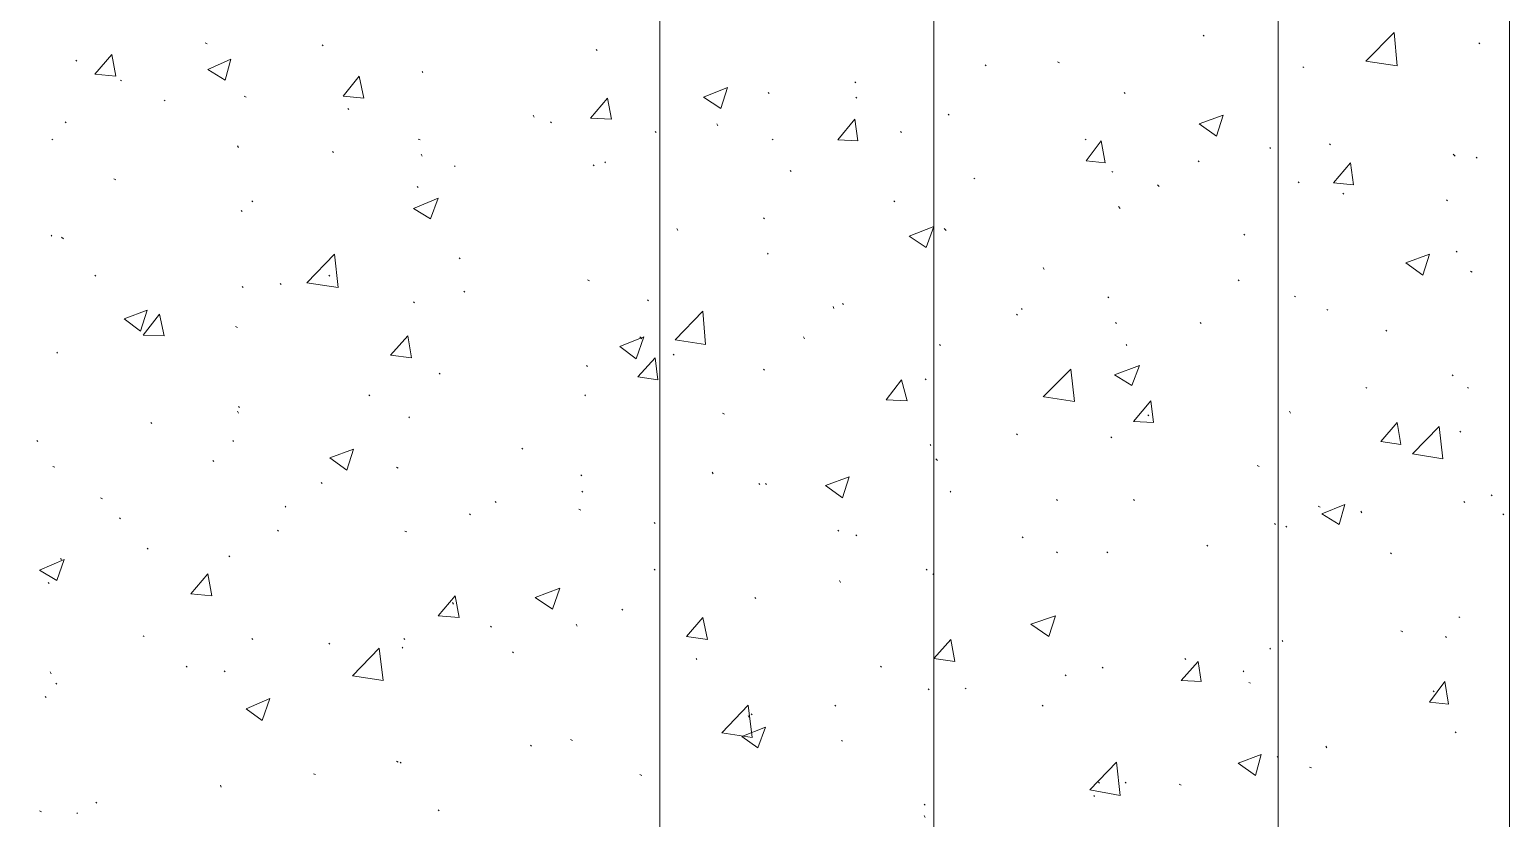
# Model space of a CAD drawing. Header units: millimetres. Extents: x 2928 to 3112, y 1220 to 1280.
# Drawn here: x 2978.954 to 2981.547, y 1253.087 to 1254.469 of the extents above; entities that cross this region are included whole.
import ezdxf

# ---------------------------------------------------------------- set-up
doc = ezdxf.new("R2010")
doc.units = ezdxf.units.MM

msp = doc.modelspace()

# ---------------------------------------------------------------- linework, layer by layer
at = {"color": 253, "linetype": 'Continuous', "lineweight": 5, "true_color": 0x9a9a9a}
for points in [[(2980.05854, 1262.93893), (2980.05854, 1240.41361), (2980.05854, 1240.41361)], [(2981.14189, 1262.46059), (2981.14189, 1240.89028), (2981.14189, 1240.89028)]]:
    msp.add_lwpolyline(points, dxfattribs=at)
for points in [[(2940.97965, 1262.56226), (2981.54689, 1262.56226), (2981.54689, 1240.79028), (2940.97965, 1240.79028)], [(2941.98633, 1261.55224), (2980.53854, 1261.55224), (2980.53854, 1241.8003), (2941.98633, 1241.8003)]]:
    msp.add_lwpolyline(points, close=True, dxfattribs=at)
at = {"color": 92, "linetype": 'Continuous', "lineweight": 13, "true_color": 0x00b800}
for points in [[(2981.01188, 1254.45714), (2981.01022, 1254.45881), (2981.01022, 1254.45881)], [(2981.29522, 1254.41381), (2981.34522, 1254.46381), (2981.34522, 1254.46381)], [(2981.35022, 1254.40548), (2981.34522, 1254.46381), (2981.34522, 1254.46381)], [(2979.06852, 1254.39048), (2979.09852, 1254.42548), (2979.09852, 1254.42548)], [(2979.10519, 1254.38714), (2979.09852, 1254.42548), (2979.09852, 1254.42548)], [(2979.26519, 1254.44381), (2979.26186, 1254.44548), (2979.26186, 1254.44548)], [(2979.46853, 1254.44048), (2979.46686, 1254.44214), (2979.46686, 1254.44214)], [(2979.94854, 1254.43214), (2979.94687, 1254.43381), (2979.94687, 1254.43381)], [(2981.49522, 1254.44381), (2981.49356, 1254.44548), (2981.49356, 1254.44548)], [(2979.03686, 1254.41381), (2979.03519, 1254.41548), (2979.03519, 1254.41548)], [(2979.26686, 1254.39881), (2979.30686, 1254.41714), (2979.30686, 1254.41714)], [(2979.29686, 1254.38048), (2979.30686, 1254.41714), (2979.30686, 1254.41714)], [(2980.63021, 1254.40548), (2980.62855, 1254.40714), (2980.62855, 1254.40714)], [(2980.75855, 1254.41048), (2980.75521, 1254.41214), (2980.75521, 1254.41214)], [(2981.18689, 1254.40214), (2981.18522, 1254.40381), (2981.18522, 1254.40381)], [(2981.29522, 1254.41381), (2981.35022, 1254.40548), (2981.35022, 1254.40548)], [(2979.06852, 1254.39048), (2979.10519, 1254.38714), (2979.10519, 1254.38714)], [(2979.11519, 1254.37881), (2979.11352, 1254.38048), (2979.11352, 1254.38048)], [(2979.26686, 1254.39881), (2979.29686, 1254.38048), (2979.29686, 1254.38048)], [(2979.50353, 1254.35214), (2979.53186, 1254.38714), (2979.53186, 1254.38714)], [(2979.5402, 1254.34881), (2979.53186, 1254.38714), (2979.53186, 1254.38714)], [(2979.64353, 1254.39381), (2979.64186, 1254.39548), (2979.64186, 1254.39548)], [(2980.40188, 1254.37548), (2980.40021, 1254.37714), (2980.40021, 1254.37714)], [(2979.33353, 1254.35047), (2979.33019, 1254.35214), (2979.33019, 1254.35214)], [(2979.50353, 1254.35214), (2979.5402, 1254.34881), (2979.5402, 1254.34881)], [(2979.93687, 1254.31381), (2979.96687, 1254.34881), (2979.96687, 1254.34881)], [(2979.97354, 1254.31214), (2979.96687, 1254.34881), (2979.96687, 1254.34881)], [(2980.13521, 1254.35047), (2980.17687, 1254.36714), (2980.17687, 1254.36714)], [(2980.13521, 1254.35047), (2980.16521, 1254.33047), (2980.16521, 1254.33047)], [(2980.16521, 1254.33047), (2980.17687, 1254.36714), (2980.17687, 1254.36714)], [(2980.25021, 1254.35714), (2980.24854, 1254.35881), (2980.24854, 1254.35881)], [(2980.40354, 1254.34881), (2980.40188, 1254.35047), (2980.40188, 1254.35047)], [(2980.87355, 1254.35714), (2980.87188, 1254.35881), (2980.87188, 1254.35881)], [(2979.19186, 1254.34381), (2979.19019, 1254.34547), (2979.19019, 1254.34547)], [(2979.51353, 1254.32881), (2979.51186, 1254.33047), (2979.51186, 1254.33047)], [(2979.01852, 1254.30547), (2979.01686, 1254.30714), (2979.01686, 1254.30714)], [(2979.83853, 1254.31547), (2979.83687, 1254.31881), (2979.83687, 1254.31881)], [(2979.86853, 1254.30547), (2979.86687, 1254.30714), (2979.86687, 1254.30714)], [(2979.93687, 1254.31381), (2979.97354, 1254.31214), (2979.97354, 1254.31214)], [(2980.16021, 1254.30047), (2980.15854, 1254.30381), (2980.15854, 1254.30381)], [(2980.37021, 1254.27547), (2980.40021, 1254.31214), (2980.40021, 1254.31214)], [(2980.40521, 1254.27381), (2980.40021, 1254.31214), (2980.40021, 1254.31214)], [(2980.56521, 1254.31881), (2980.56354, 1254.32047), (2980.56354, 1254.32047)], [(2981.00355, 1254.30381), (2981.04522, 1254.31881), (2981.04522, 1254.31881)], [(2981.00355, 1254.30381), (2981.03355, 1254.28214), (2981.03355, 1254.28214)], [(2981.03355, 1254.28214), (2981.04522, 1254.31881), (2981.04522, 1254.31881)], [(2978.99519, 1254.27547), (2978.99352, 1254.27714), (2978.99352, 1254.27714)], [(2979.63853, 1254.27547), (2979.6352, 1254.27714), (2979.6352, 1254.27714)], [(2980.05187, 1254.28881), (2980.0502, 1254.29047), (2980.0502, 1254.29047)], [(2980.25687, 1254.27547), (2980.25521, 1254.27714), (2980.25521, 1254.27714)], [(2980.37021, 1254.27547), (2980.40521, 1254.27381), (2980.40521, 1254.27381)], [(2980.48188, 1254.28881), (2980.48021, 1254.29047), (2980.48021, 1254.29047)], [(2980.80521, 1254.27547), (2980.80355, 1254.27714), (2980.80355, 1254.27714)], [(2980.80521, 1254.23881), (2980.83188, 1254.27381), (2980.83188, 1254.27381)], [(2980.83855, 1254.23547), (2980.83188, 1254.27381), (2980.83188, 1254.27381)], [(2979.32019, 1254.26214), (2979.31853, 1254.26547), (2979.31853, 1254.26547)], [(2979.48686, 1254.25381), (2979.4852, 1254.25547), (2979.4852, 1254.25547)], [(2979.64186, 1254.24714), (2979.6402, 1254.25047), (2979.6402, 1254.25047)], [(2981.12855, 1254.26047), (2981.12689, 1254.26214), (2981.12689, 1254.26214)], [(2981.23355, 1254.26714), (2981.23189, 1254.26881), (2981.23189, 1254.26881)], [(2981.45189, 1254.24714), (2981.44856, 1254.25047), (2981.44856, 1254.25047)], [(2981.49022, 1254.24381), (2981.48856, 1254.24547), (2981.48856, 1254.24547)], [(2979.7002, 1254.22881), (2979.69853, 1254.23047), (2979.69853, 1254.23047)], [(2979.94354, 1254.23047), (2979.94187, 1254.23214), (2979.94187, 1254.23214)], [(2979.96354, 1254.23547), (2979.96187, 1254.23714), (2979.96187, 1254.23714)], [(2980.28854, 1254.22047), (2980.28687, 1254.22214), (2980.28687, 1254.22214)], [(2980.80521, 1254.23881), (2980.83855, 1254.23547), (2980.83855, 1254.23547)], [(2980.85188, 1254.21881), (2980.85022, 1254.22047), (2980.85022, 1254.22047)], [(2981.00355, 1254.23714), (2981.00188, 1254.23881), (2981.00188, 1254.23881)], [(2981.23855, 1254.20047), (2981.26855, 1254.23547), (2981.26855, 1254.23547)], [(2981.27355, 1254.19714), (2981.26855, 1254.23547), (2981.26855, 1254.23547)], [(2979.10519, 1254.20547), (2979.10186, 1254.20714), (2979.10186, 1254.20714)], [(2979.6352, 1254.19214), (2979.63353, 1254.19381), (2979.63353, 1254.19381)], [(2980.61021, 1254.20714), (2980.60855, 1254.20881), (2980.60855, 1254.20881)], [(2980.93355, 1254.19381), (2980.93022, 1254.19714), (2980.93022, 1254.19714)], [(2981.17855, 1254.20047), (2981.17689, 1254.20214), (2981.17689, 1254.20214)], [(2981.23855, 1254.20047), (2981.27355, 1254.19714), (2981.27355, 1254.19714)], [(2979.34519, 1254.16714), (2979.34353, 1254.16881), (2979.34353, 1254.16881)], [(2979.62686, 1254.15547), (2979.6702, 1254.17381), (2979.6702, 1254.17381)], [(2979.65686, 1254.13714), (2979.6702, 1254.17381), (2979.6702, 1254.17381)], [(2980.47021, 1254.16714), (2980.46854, 1254.16881), (2980.46854, 1254.16881)], [(2981.25689, 1254.18047), (2981.25522, 1254.18214), (2981.25522, 1254.18214)], [(2981.43856, 1254.16881), (2981.43689, 1254.17047), (2981.43689, 1254.17047)], [(2979.32686, 1254.15047), (2979.32519, 1254.15214), (2979.32519, 1254.15214)], [(2979.62686, 1254.15547), (2979.65686, 1254.13714), (2979.65686, 1254.13714)], [(2980.86522, 1254.15547), (2980.86188, 1254.15881), (2980.86188, 1254.15881)], [(2980.0902, 1254.11714), (2980.08854, 1254.12047), (2980.08854, 1254.12047)], [(2980.24187, 1254.13714), (2980.24021, 1254.13881), (2980.24021, 1254.13881)], [(2980.49521, 1254.10714), (2980.53854, 1254.1238), (2980.53854, 1254.1238)], [(2980.52521, 1254.08714), (2980.53854, 1254.1238), (2980.53854, 1254.1238)], [(2980.56021, 1254.11714), (2980.55688, 1254.12047), (2980.55688, 1254.12047)], [(2978.99352, 1254.10714), (2978.99186, 1254.1088), (2978.99186, 1254.1088)], [(2979.01352, 1254.10214), (2979.01019, 1254.10547), (2979.01019, 1254.10547)], [(2980.49521, 1254.10714), (2980.52521, 1254.08714), (2980.52521, 1254.08714)], [(2981.08355, 1254.1088), (2981.08189, 1254.11047), (2981.08189, 1254.11047)], [(2979.4402, 1254.02547), (2979.48853, 1254.07547), (2979.48853, 1254.07547)], [(2979.4952, 1254.01714), (2979.48853, 1254.07547), (2979.48853, 1254.07547)], [(2979.70853, 1254.06714), (2979.70687, 1254.0688), (2979.70687, 1254.0688)], [(2980.24854, 1254.07547), (2980.24687, 1254.07714), (2980.24687, 1254.07714)], [(2981.36522, 1254.06047), (2981.40689, 1254.07547), (2981.40689, 1254.07547)], [(2981.39522, 1254.0388), (2981.40689, 1254.07547), (2981.40689, 1254.07547)], [(2981.45522, 1254.0788), (2981.45356, 1254.08047), (2981.45356, 1254.08047)], [(2979.07019, 1254.03714), (2979.06852, 1254.0388), (2979.06852, 1254.0388)], [(2979.4802, 1254.03714), (2979.47853, 1254.0388), (2979.47853, 1254.0388)], [(2980.73188, 1254.0488), (2980.73021, 1254.05214), (2980.73021, 1254.05214)], [(2981.36522, 1254.06047), (2981.39522, 1254.0388), (2981.39522, 1254.0388)], [(2981.48189, 1254.0438), (2981.47856, 1254.04547), (2981.47856, 1254.04547)], [(2979.32853, 1254.01714), (2979.32686, 1254.0188), (2979.32686, 1254.0188)], [(2979.39519, 1254.02214), (2979.39353, 1254.0238), (2979.39353, 1254.0238)], [(2979.4402, 1254.02547), (2979.4952, 1254.01714), (2979.4952, 1254.01714)], [(2979.71687, 1254.0088), (2979.7152, 1254.01047), (2979.7152, 1254.01047)], [(2979.9352, 1254.0288), (2979.93187, 1254.03047), (2979.93187, 1254.03047)], [(2981.07355, 1254.0288), (2981.07189, 1254.03047), (2981.07189, 1254.03047)], [(2979.62853, 1253.99047), (2979.62686, 1253.99214), (2979.62686, 1253.99214)], [(2980.03854, 1253.9938), (2980.03687, 1253.99547), (2980.03687, 1253.99547)], [(2980.38021, 1253.98714), (2980.37854, 1253.9888), (2980.37854, 1253.9888)], [(2980.84522, 1253.9988), (2980.84355, 1254.00047), (2980.84355, 1254.00047)], [(2981.17189, 1254.00047), (2981.17022, 1254.00214), (2981.17022, 1254.00214)], [(2979.12019, 1253.96214), (2979.16019, 1253.97714), (2979.16019, 1253.97714)], [(2979.12019, 1253.96214), (2979.14852, 1253.94047), (2979.14852, 1253.94047)], [(2979.14852, 1253.94047), (2979.16019, 1253.97714), (2979.16019, 1253.97714)], [(2979.15352, 1253.9338), (2979.18186, 1253.97047), (2979.18186, 1253.97047)], [(2979.19019, 1253.93214), (2979.18186, 1253.97047), (2979.18186, 1253.97047)], [(2980.0852, 1253.92547), (2980.13354, 1253.97547), (2980.13354, 1253.97547)], [(2980.13854, 1253.91714), (2980.13354, 1253.97547), (2980.13354, 1253.97547)], [(2980.36354, 1253.98047), (2980.36188, 1253.9838), (2980.36188, 1253.9838)], [(2980.68521, 1253.9688), (2980.68355, 1253.97047), (2980.68355, 1253.97047)], [(2980.69355, 1253.9788), (2980.69188, 1253.98047), (2980.69188, 1253.98047)], [(2981.22855, 1253.97714), (2981.22689, 1253.9788), (2981.22689, 1253.9788)], [(2979.15352, 1253.9338), (2979.19019, 1253.93214), (2979.19019, 1253.93214)], [(2979.31853, 1253.94714), (2979.31519, 1253.9488), (2979.31519, 1253.9488)], [(2980.85855, 1253.9538), (2980.85688, 1253.95547), (2980.85688, 1253.95547)], [(2981.00688, 1253.9538), (2981.00522, 1253.95547), (2981.00522, 1253.95547)], [(2981.33189, 1253.94047), (2981.33022, 1253.94214), (2981.33022, 1253.94214)], [(2979.58686, 1253.8988), (2979.61686, 1253.93214), (2979.61686, 1253.93214)], [(2979.62353, 1253.8938), (2979.61686, 1253.93214), (2979.61686, 1253.93214)], [(2979.98854, 1253.9138), (2980.0302, 1253.93047), (2980.0302, 1253.93047)], [(2979.98854, 1253.9138), (2980.01687, 1253.89213), (2980.01687, 1253.89213)], [(2980.01687, 1253.89213), (2980.0302, 1253.93047), (2980.0302, 1253.93047)], [(2980.02687, 1253.92714), (2980.02354, 1253.93047), (2980.02354, 1253.93047)], [(2980.0852, 1253.92547), (2980.13854, 1253.91714), (2980.13854, 1253.91714)], [(2980.31187, 1253.92714), (2980.31021, 1253.93047), (2980.31021, 1253.93047)], [(2980.55021, 1253.91547), (2980.54854, 1253.91714), (2980.54854, 1253.91714)], [(2980.87688, 1253.91547), (2980.87522, 1253.91714), (2980.87522, 1253.91714)], [(2979.00352, 1253.90214), (2979.00186, 1253.9038), (2979.00186, 1253.9038)], [(2979.58686, 1253.8988), (2979.62353, 1253.8938), (2979.62353, 1253.8938)], [(2980.0202, 1253.86047), (2980.0502, 1253.8938), (2980.0502, 1253.8938)], [(2980.0552, 1253.85547), (2980.0502, 1253.8938), (2980.0502, 1253.8938)], [(2980.08354, 1253.8988), (2980.08187, 1253.90047), (2980.08187, 1253.90047)], [(2979.67353, 1253.86547), (2979.67187, 1253.86713), (2979.67187, 1253.86713)], [(2979.93187, 1253.8788), (2979.9302, 1253.88047), (2979.9302, 1253.88047)], [(2980.0202, 1253.86047), (2980.0552, 1253.85547), (2980.0552, 1253.85547)], [(2980.24187, 1253.87213), (2980.24021, 1253.8738), (2980.24021, 1253.8738)], [(2980.45521, 1253.82047), (2980.48188, 1253.85547), (2980.48188, 1253.85547)], [(2980.49188, 1253.8188), (2980.48188, 1253.85547), (2980.48188, 1253.85547)], [(2980.52521, 1253.85547), (2980.52354, 1253.85713), (2980.52354, 1253.85713)], [(2980.73021, 1253.82547), (2980.77855, 1253.8738), (2980.77855, 1253.8738)], [(2980.78521, 1253.81713), (2980.77855, 1253.8738), (2980.77855, 1253.8738)], [(2980.85522, 1253.8638), (2980.89855, 1253.88047), (2980.89855, 1253.88047)], [(2980.85522, 1253.8638), (2980.88522, 1253.84547), (2980.88522, 1253.84547)], [(2980.88522, 1253.84547), (2980.89855, 1253.88047), (2980.89855, 1253.88047)], [(2981.44856, 1253.86213), (2981.44689, 1253.8638), (2981.44689, 1253.8638)], [(2979.5502, 1253.82713), (2979.54853, 1253.8288), (2979.54853, 1253.8288)], [(2979.92854, 1253.82713), (2979.92687, 1253.8288), (2979.92687, 1253.8288)], [(2981.29689, 1253.84047), (2981.29522, 1253.84213), (2981.29522, 1253.84213)], [(2981.47522, 1253.84047), (2981.47356, 1253.84213), (2981.47356, 1253.84213)], [(2979.32186, 1253.80713), (2979.32019, 1253.8088), (2979.32019, 1253.8088)], [(2980.45521, 1253.82047), (2980.49188, 1253.8188), (2980.49188, 1253.8188)], [(2980.73188, 1253.82547), (2980.78521, 1253.81713), (2980.78521, 1253.81713)], [(2980.88855, 1253.78213), (2980.91855, 1253.8188), (2980.91855, 1253.8188)], [(2980.92355, 1253.78047), (2980.91855, 1253.8188), (2980.91855, 1253.8188)], [(2979.16852, 1253.7788), (2979.16686, 1253.78047), (2979.16686, 1253.78047)], [(2979.32019, 1253.79713), (2979.31853, 1253.80047), (2979.31853, 1253.80047)], [(2979.6202, 1253.7888), (2979.61853, 1253.79047), (2979.61853, 1253.79047)], [(2980.17187, 1253.79547), (2980.16854, 1253.79713), (2980.16854, 1253.79713)], [(2980.88855, 1253.78213), (2980.92355, 1253.78047), (2980.92355, 1253.78047)], [(2980.91522, 1253.79213), (2980.91355, 1253.7938), (2980.91355, 1253.7938)], [(2981.16355, 1253.79713), (2981.16189, 1253.80047), (2981.16189, 1253.80047)], [(2981.32189, 1253.74713), (2981.35022, 1253.78047), (2981.35022, 1253.78047)], [(2981.35689, 1253.74213), (2981.35022, 1253.78047), (2981.35022, 1253.78047)], [(2980.68521, 1253.7588), (2980.68355, 1253.76047), (2980.68355, 1253.76047)], [(2980.85022, 1253.7538), (2980.84855, 1253.75547), (2980.84855, 1253.75547)], [(2981.37689, 1253.72547), (2981.42356, 1253.7738), (2981.42356, 1253.7738)], [(2981.43022, 1253.71713), (2981.42356, 1253.7738), (2981.42356, 1253.7738)], [(2981.46189, 1253.7638), (2981.46022, 1253.76547), (2981.46022, 1253.76547)], [(2978.96852, 1253.74713), (2978.96686, 1253.7488), (2978.96686, 1253.7488)], [(2979.31186, 1253.74713), (2979.31019, 1253.7488), (2979.31019, 1253.7488)], [(2979.4802, 1253.7188), (2979.52186, 1253.7338), (2979.52186, 1253.7338)], [(2979.5102, 1253.69713), (2979.52186, 1253.7338), (2979.52186, 1253.7338)], [(2979.81853, 1253.7338), (2979.81687, 1253.73547), (2979.81687, 1253.73547)], [(2980.53354, 1253.74047), (2980.53188, 1253.74213), (2980.53188, 1253.74213)], [(2981.32189, 1253.74713), (2981.35689, 1253.74213), (2981.35689, 1253.74213)], [(2981.37689, 1253.72547), (2981.43022, 1253.71713), (2981.43022, 1253.71713)], [(2978.99852, 1253.70213), (2978.99519, 1253.7038), (2978.99519, 1253.7038)], [(2979.27686, 1253.71213), (2979.27519, 1253.7138), (2979.27519, 1253.7138)], [(2979.4802, 1253.7188), (2979.5102, 1253.69713), (2979.5102, 1253.69713)], [(2979.6002, 1253.70047), (2979.59686, 1253.70213), (2979.59686, 1253.70213)], [(2980.54521, 1253.7138), (2980.54188, 1253.71713), (2980.54188, 1253.71713)], [(2981.10855, 1253.7038), (2981.10522, 1253.70547), (2981.10522, 1253.70547)], [(2979.46686, 1253.6738), (2979.4652, 1253.67547), (2979.4652, 1253.67547)], [(2979.92187, 1253.68713), (2979.9202, 1253.6888), (2979.9202, 1253.6888)], [(2980.15187, 1253.69047), (2980.15021, 1253.6938), (2980.15021, 1253.6938)], [(2980.23354, 1253.67213), (2980.23187, 1253.6738), (2980.23187, 1253.6738)], [(2980.24521, 1253.67213), (2980.24354, 1253.6738), (2980.24354, 1253.6738)], [(2980.34854, 1253.67047), (2980.39021, 1253.68547), (2980.39021, 1253.68547)], [(2980.37854, 1253.6488), (2980.39021, 1253.68547), (2980.39021, 1253.68547)], [(2979.08186, 1253.64713), (2979.07852, 1253.6488), (2979.07852, 1253.6488)], [(2979.92354, 1253.6588), (2979.92187, 1253.66046), (2979.92187, 1253.66046)], [(2980.34854, 1253.67047), (2980.37854, 1253.6488), (2980.37854, 1253.6488)], [(2980.56854, 1253.6588), (2980.56688, 1253.66046), (2980.56688, 1253.66046)], [(2981.51689, 1253.65213), (2981.51522, 1253.6538), (2981.51522, 1253.6538)], [(2979.40353, 1253.63213), (2979.40186, 1253.6338), (2979.40186, 1253.6338)], [(2979.77187, 1253.64046), (2979.7702, 1253.64213), (2979.7702, 1253.64213)], [(2979.9202, 1253.62713), (2979.91687, 1253.6288), (2979.91687, 1253.6288)], [(2980.75521, 1253.6438), (2980.75355, 1253.64546), (2980.75355, 1253.64546)], [(2980.89022, 1253.6438), (2980.88855, 1253.64546), (2980.88855, 1253.64546)], [(2981.21522, 1253.63213), (2981.21189, 1253.6338), (2981.21189, 1253.6338)], [(2981.21855, 1253.62046), (2981.25855, 1253.63713), (2981.25855, 1253.63713)], [(2981.24855, 1253.60213), (2981.25855, 1253.63713), (2981.25855, 1253.63713)], [(2981.28855, 1253.62213), (2981.28689, 1253.62546), (2981.28689, 1253.62546)], [(2981.46856, 1253.64046), (2981.46689, 1253.64213), (2981.46689, 1253.64213)], [(2979.11352, 1253.61213), (2979.11186, 1253.6138), (2979.11186, 1253.6138)], [(2979.72687, 1253.6188), (2979.7252, 1253.62046), (2979.7252, 1253.62046)], [(2980.0502, 1253.6038), (2980.04854, 1253.60546), (2980.04854, 1253.60546)], [(2981.13689, 1253.60213), (2981.13522, 1253.6038), (2981.13522, 1253.6038)], [(2981.15689, 1253.59713), (2981.15522, 1253.5988), (2981.15522, 1253.5988)], [(2981.21855, 1253.62046), (2981.24855, 1253.60213), (2981.24855, 1253.60213)], [(2981.53689, 1253.6188), (2981.53523, 1253.62046), (2981.53523, 1253.62046)], [(2979.39019, 1253.59046), (2979.38853, 1253.59213), (2979.38853, 1253.59213)], [(2979.6152, 1253.5888), (2979.61186, 1253.59046), (2979.61186, 1253.59046)], [(2980.37188, 1253.59046), (2980.37021, 1253.59213), (2980.37021, 1253.59213)], [(2980.40354, 1253.58213), (2980.40188, 1253.5838), (2980.40188, 1253.5838)], [(2980.69521, 1253.5788), (2980.69355, 1253.58046), (2980.69355, 1253.58046)], [(2979.16186, 1253.5588), (2979.16019, 1253.56046), (2979.16019, 1253.56046)], [(2979.30519, 1253.54546), (2979.30353, 1253.54713), (2979.30353, 1253.54713)], [(2980.75521, 1253.55213), (2980.75355, 1253.5538), (2980.75355, 1253.5538)], [(2980.84355, 1253.55213), (2980.84188, 1253.5538), (2980.84188, 1253.5538)], [(2981.01855, 1253.5638), (2981.01688, 1253.56546), (2981.01688, 1253.56546)], [(2981.34022, 1253.55046), (2981.33856, 1253.55213), (2981.33856, 1253.55213)], [(2978.97186, 1253.52213), (2979.01519, 1253.54046), (2979.01519, 1253.54046)], [(2978.97186, 1253.52213), (2979.00186, 1253.5038), (2979.00186, 1253.5038)], [(2979.00186, 1253.5038), (2979.01519, 1253.54046), (2979.01519, 1253.54046)], [(2979.01019, 1253.54046), (2979.00852, 1253.54213), (2979.00852, 1253.54213)], [(2980.0502, 1253.52213), (2980.04854, 1253.5238), (2980.04854, 1253.5238)], [(2980.52688, 1253.52213), (2980.52521, 1253.5238), (2980.52521, 1253.5238)], [(2978.98852, 1253.4988), (2978.98686, 1253.50046), (2978.98686, 1253.50046)], [(2979.23686, 1253.48046), (2979.26686, 1253.51546), (2979.26686, 1253.51546)], [(2979.27353, 1253.47713), (2979.26686, 1253.51546), (2979.26686, 1253.51546)], [(2980.37521, 1253.50046), (2980.37354, 1253.5038), (2980.37354, 1253.5038)], [(2980.53854, 1253.5138), (2980.53688, 1253.51546), (2980.53688, 1253.51546)], [(2979.23686, 1253.48046), (2979.27353, 1253.47713), (2979.27353, 1253.47713)], [(2979.6702, 1253.44213), (2979.7002, 1253.47713), (2979.7002, 1253.47713)], [(2979.70687, 1253.4388), (2979.7002, 1253.47713), (2979.7002, 1253.47713)], [(2979.8402, 1253.4738), (2979.88353, 1253.49046), (2979.88353, 1253.49046)], [(2979.8402, 1253.4738), (2979.8702, 1253.4538), (2979.8702, 1253.4538)], [(2979.8702, 1253.4538), (2979.88353, 1253.49046), (2979.88353, 1253.49046)], [(2980.22687, 1253.47213), (2980.22521, 1253.4738), (2980.22521, 1253.4738)], [(2979.6702, 1253.44213), (2979.70687, 1253.4388), (2979.70687, 1253.4388)], [(2979.69687, 1253.46213), (2979.6952, 1253.46546), (2979.6952, 1253.46546)], [(2979.99354, 1253.45213), (2979.99187, 1253.4538), (2979.99187, 1253.4538)], [(2980.70855, 1253.42713), (2980.75188, 1253.44213), (2980.75188, 1253.44213)], [(2980.74021, 1253.40546), (2980.75188, 1253.44213), (2980.75188, 1253.44213)], [(2981.46022, 1253.4388), (2981.45856, 1253.44046), (2981.45856, 1253.44046)], [(2979.76353, 1253.42213), (2979.76187, 1253.42379), (2979.76187, 1253.42379)], [(2979.91354, 1253.42379), (2979.91187, 1253.42713), (2979.91187, 1253.42713)], [(2980.1052, 1253.40546), (2980.13354, 1253.4388), (2980.13354, 1253.4388)], [(2980.14187, 1253.40046), (2980.13354, 1253.4388), (2980.13354, 1253.4388)], [(2980.70855, 1253.42713), (2980.74021, 1253.40546), (2980.74021, 1253.40546)], [(2981.36022, 1253.41379), (2981.35689, 1253.41546), (2981.35689, 1253.41546)], [(2979.15519, 1253.40546), (2979.15352, 1253.40713), (2979.15352, 1253.40713)], [(2979.34519, 1253.40046), (2979.34353, 1253.40213), (2979.34353, 1253.40213)], [(2979.4802, 1253.39213), (2979.47853, 1253.39379), (2979.47853, 1253.39379)], [(2979.61186, 1253.40046), (2979.6102, 1253.40213), (2979.6102, 1253.40213)], [(2980.1052, 1253.40546), (2980.14187, 1253.40046), (2980.14187, 1253.40046)], [(2980.53854, 1253.36713), (2980.56854, 1253.40046), (2980.56854, 1253.40046)], [(2980.57521, 1253.36213), (2980.56854, 1253.40046), (2980.56854, 1253.40046)], [(2981.15022, 1253.39713), (2981.14855, 1253.39879), (2981.14855, 1253.39879)], [(2981.43689, 1253.40379), (2981.43522, 1253.40546), (2981.43522, 1253.40546)], [(2979.5202, 1253.33713), (2979.56686, 1253.38546), (2979.56686, 1253.38546)], [(2979.57353, 1253.32879), (2979.56686, 1253.38546), (2979.56686, 1253.38546)], [(2979.60853, 1253.38546), (2979.60686, 1253.38713), (2979.60686, 1253.38713)], [(2979.80187, 1253.37713), (2979.8002, 1253.37879), (2979.8002, 1253.37879)], [(2980.12354, 1253.36546), (2980.12187, 1253.36713), (2980.12187, 1253.36713)], [(2980.53854, 1253.36713), (2980.57521, 1253.36213), (2980.57521, 1253.36213)], [(2980.97188, 1253.32879), (2981.00188, 1253.36213), (2981.00188, 1253.36213)], [(2980.98022, 1253.36546), (2980.97855, 1253.36713), (2980.97855, 1253.36713)], [(2981.00688, 1253.32713), (2981.00188, 1253.36213), (2981.00188, 1253.36213)], [(2981.12855, 1253.38379), (2981.12689, 1253.38546), (2981.12689, 1253.38546)], [(2978.99186, 1253.34046), (2978.99019, 1253.34379), (2978.99019, 1253.34379)], [(2979.23019, 1253.35213), (2979.22853, 1253.35379), (2979.22853, 1253.35379)], [(2979.29686, 1253.34379), (2979.29519, 1253.34546), (2979.29519, 1253.34546)], [(2979.5202, 1253.33713), (2979.57353, 1253.32879), (2979.57353, 1253.32879)], [(2980.44688, 1253.35213), (2980.44521, 1253.35379), (2980.44521, 1253.35379)], [(2980.77021, 1253.33713), (2980.76855, 1253.33879), (2980.76855, 1253.33879)], [(2980.83522, 1253.35046), (2980.83355, 1253.35213), (2980.83355, 1253.35213)], [(2981.08189, 1253.34379), (2981.08022, 1253.34546), (2981.08022, 1253.34546)], [(2979.00186, 1253.32213), (2979.00019, 1253.32379), (2979.00019, 1253.32379)], [(2980.53021, 1253.31213), (2980.52854, 1253.31379), (2980.52854, 1253.31379)], [(2980.59521, 1253.31379), (2980.59354, 1253.31546), (2980.59354, 1253.31546)], [(2980.97188, 1253.32879), (2981.00688, 1253.32713), (2981.00688, 1253.32713)], [(2981.09355, 1253.32379), (2981.09022, 1253.32546), (2981.09022, 1253.32546)], [(2981.40689, 1253.29046), (2981.43356, 1253.32713), (2981.43356, 1253.32713)], [(2981.41522, 1253.30879), (2981.41356, 1253.31046), (2981.41356, 1253.31046)], [(2981.44022, 1253.28713), (2981.43356, 1253.32713), (2981.43356, 1253.32713)], [(2978.98352, 1253.29879), (2978.98186, 1253.30046), (2978.98186, 1253.30046)], [(2979.33353, 1253.27879), (2979.37519, 1253.29713), (2979.37519, 1253.29713)], [(2979.36186, 1253.25879), (2979.37519, 1253.29713), (2979.37519, 1253.29713)], [(2980.16687, 1253.23713), (2980.21354, 1253.28546), (2980.21354, 1253.28546)], [(2980.22021, 1253.22879), (2980.21354, 1253.28546), (2980.21354, 1253.28546)], [(2980.36688, 1253.28379), (2980.36521, 1253.28546), (2980.36521, 1253.28546)], [(2980.73021, 1253.28379), (2980.72855, 1253.28546), (2980.72855, 1253.28546)], [(2981.40689, 1253.29046), (2981.44022, 1253.28713), (2981.44022, 1253.28713)], [(2979.33353, 1253.27879), (2979.36186, 1253.25879), (2979.36186, 1253.25879)], [(2980.21521, 1253.26379), (2980.21354, 1253.26713), (2980.21354, 1253.26713)], [(2980.22021, 1253.26879), (2980.21854, 1253.27046), (2980.21854, 1253.27046)], [(2980.16687, 1253.23713), (2980.22021, 1253.22879), (2980.22021, 1253.22879)], [(2980.20187, 1253.23046), (2980.24354, 1253.24713), (2980.24354, 1253.24713)], [(2980.23021, 1253.21046), (2980.24354, 1253.24713), (2980.24354, 1253.24713)], [(2981.45356, 1253.23713), (2981.45189, 1253.23879), (2981.45189, 1253.23879)], [(2979.83353, 1253.21379), (2979.83187, 1253.21546), (2979.83187, 1253.21546)], [(2979.9052, 1253.22379), (2979.90187, 1253.22546), (2979.90187, 1253.22546)], [(2980.20187, 1253.23046), (2980.23021, 1253.21046), (2980.23021, 1253.21046)], [(2980.37854, 1253.22213), (2980.37688, 1253.22379), (2980.37688, 1253.22379)], [(2981.22689, 1253.21046), (2981.22522, 1253.21379), (2981.22522, 1253.21379)], [(2979.6002, 1253.18546), (2979.59686, 1253.18712), (2979.59686, 1253.18712)], [(2979.6052, 1253.18379), (2979.60353, 1253.18546), (2979.60353, 1253.18546)], [(2980.81188, 1253.13712), (2980.85855, 1253.18546), (2980.85855, 1253.18546)], [(2980.86522, 1253.12712), (2980.85855, 1253.18546), (2980.85855, 1253.18546)], [(2981.07189, 1253.18379), (2981.11189, 1253.19879), (2981.11189, 1253.19879)], [(2981.07189, 1253.18379), (2981.10189, 1253.16212), (2981.10189, 1253.16212)], [(2981.10189, 1253.16212), (2981.11189, 1253.19879), (2981.11189, 1253.19879)], [(2981.14189, 1253.19379), (2981.14022, 1253.19546), (2981.14022, 1253.19546)], [(2979.4552, 1253.16379), (2979.45186, 1253.16546), (2979.45186, 1253.16546)], [(2980.02687, 1253.16212), (2980.02354, 1253.16379), (2980.02354, 1253.16379)], [(2981.20022, 1253.17546), (2981.19689, 1253.17712), (2981.19689, 1253.17712)], [(2979.29019, 1253.14212), (2979.28853, 1253.14546), (2979.28853, 1253.14546)], [(2980.81188, 1253.13712), (2980.86522, 1253.12712), (2980.86522, 1253.12712)], [(2980.82855, 1253.14879), (2980.82688, 1253.15046), (2980.82688, 1253.15046)], [(2980.87522, 1253.14879), (2980.87355, 1253.15046), (2980.87355, 1253.15046)], [(2980.97188, 1253.14546), (2980.96855, 1253.14712), (2980.96855, 1253.14712)], [(2979.07186, 1253.11379), (2979.07019, 1253.11546), (2979.07019, 1253.11546)], [(2980.52354, 1253.11046), (2980.52188, 1253.11212), (2980.52188, 1253.11212)], [(2980.82021, 1253.12546), (2980.81855, 1253.12712), (2980.81855, 1253.12712)], [(2978.97519, 1253.09879), (2978.97186, 1253.10046), (2978.97186, 1253.10046)], [(2979.03852, 1253.09546), (2979.03686, 1253.09712), (2979.03686, 1253.09712)], [(2979.67187, 1253.10046), (2979.6702, 1253.10212), (2979.6702, 1253.10212)], [(2980.52354, 1253.08879), (2980.52188, 1253.09212), (2980.52188, 1253.09212)]]:
    msp.add_lwpolyline(points, dxfattribs=at)

doc.saveas('drawing.dxf')
